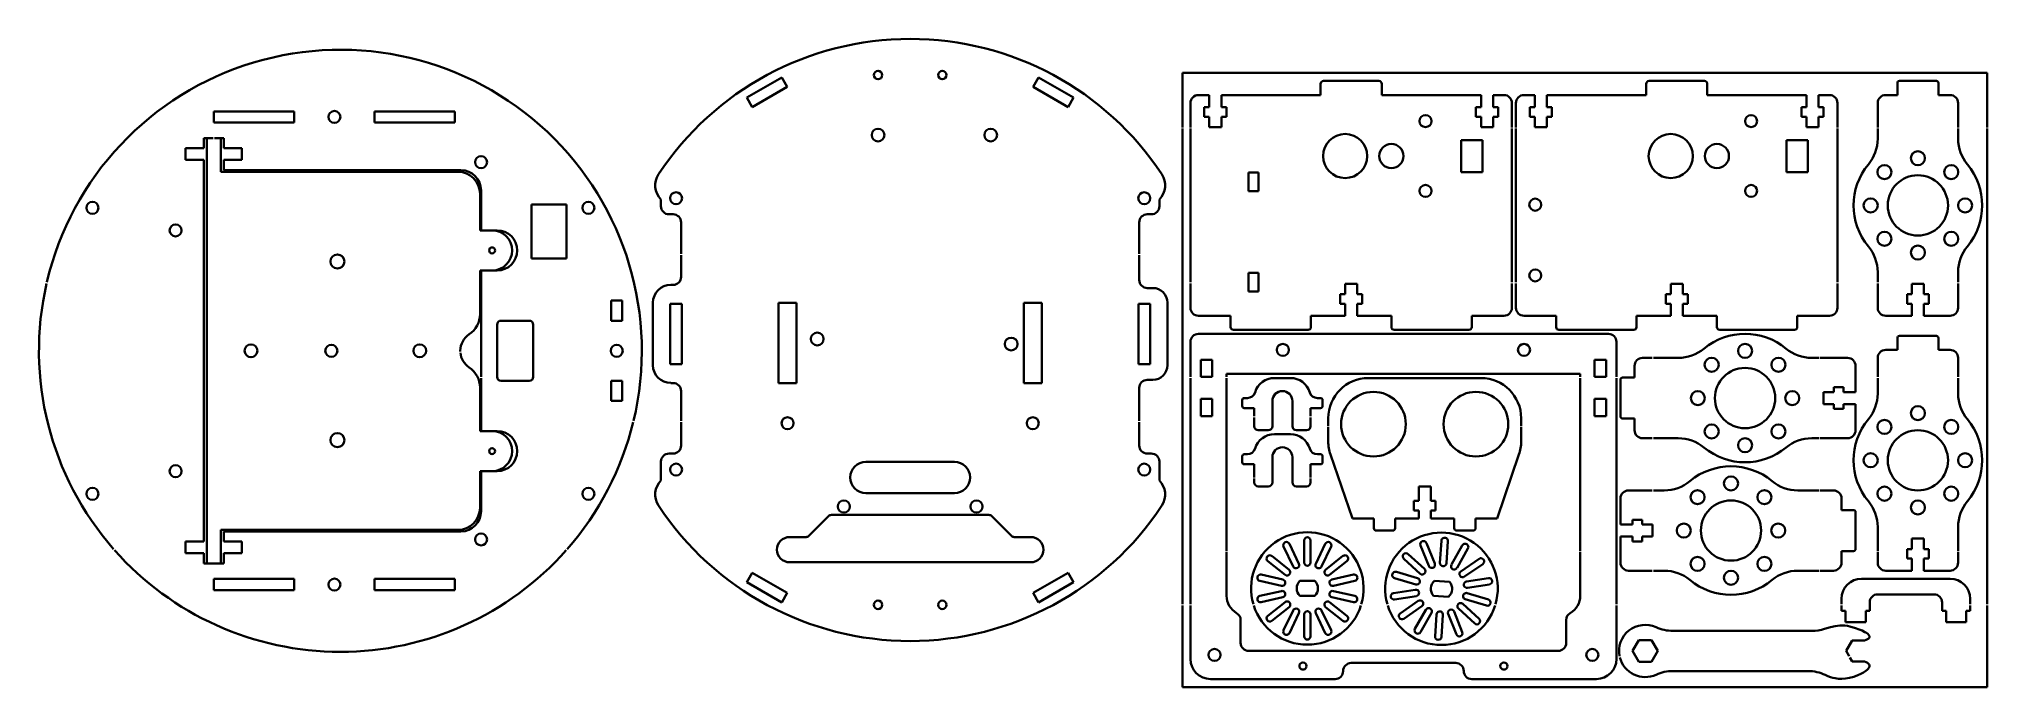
# Model space of a CAD drawing. Extents: x -132 to 353, y -5 to 157.
import ezdxf

# ---------------------------------------------------------------- set-up
doc = ezdxf.new("R2010")
doc.units = 0

msp = doc.modelspace()

# ---------------------------------------------------------------- linework, layer by layer
at = {"color": 7, "lineweight": 35, "ltscale": 0.25}
for p, q in [((52.61, 147.02), (43.95, 142.02)), ((125.21, 142.02), (116.55, 147.02)), ((45.3, 139.68), (53.96, 144.68)), ((115.2, 144.68), (123.86, 139.68)), ((-22.19, 108.95), (-22.19, 118.95)), ((-22.19, 38.95), (-22.19, 48.95)), ((43.95, 21.27), (52.61, 16.27)), ((53.96, 18.61), (45.3, 23.61)), ((123.86, 23.61), (115.2, 18.61)), ((116.55, 16.27), (125.21, 21.27))]:
    msp.add_line(p, q, dxfattribs=at)
at = {"color": 7, "lineweight": 35, "ltscale": 0.0675}
for p, q in [((53.96, 144.68), (52.61, 147.02)), ((116.55, 147.02), (115.2, 144.68)), ((43.95, 142.02), (45.3, 139.68)), ((123.86, 139.68), (125.21, 142.02)), ((156.31, 142.67), (159.01, 142.67)), ((229.61, 142.67), (232.31, 142.67)), ((237.31, 142.67), (240.01, 142.67)), ((310.61, 142.67), (313.31, 142.67)), ((45.3, 23.61), (43.95, 21.27)), ((125.21, 21.27), (123.86, 23.61)), ((52.61, 16.27), (53.96, 18.61)), ((115.2, 18.61), (116.55, 16.27))]:
    msp.add_line(p, q, dxfattribs=at)
at = {"color": 7, "lineweight": 35}
for p, q in [((152.31, 148.17), (352.52, 148.17)), ((152.31, 134.61), (152.31, 148.17)), ((352.52, 148.17), (352.52, 134.61)), ((154.31, 140.67), (154.31, 134.61)), ((162.01, 142.67), (186.71, 142.67)), ((201.91, 142.67), (226.61, 142.67)), ((234.31, 140.67), (234.31, 134.61)), ((235.31, 140.67), (235.31, 134.61)), ((243.01, 142.67), (267.71, 142.67)), ((282.91, 142.67), (307.61, 142.67)), ((315.31, 140.67), (315.31, 134.61)), ((-88.69, 138.6), (-68.69, 138.6)), ((-68.69, 135.8), (-88.69, 135.8)), ((-28.69, 138.6), (-48.69, 138.6)), ((-48.69, 135.8), (-28.69, 135.8)), ((-90.44, 131.95), (-90.44, 95.71)), ((152.31, 15.8), (152.31, 134.31)), ((154.31, 134.31), (154.31, 96.01)), ((234.31, 134.31), (234.31, 96.01)), ((235.31, 134.31), (235.31, 96.01)), ((315.31, 134.31), (315.31, 96.01)), ((352.52, 134.31), (352.52, 15.8)), ((-91.19, 126.5), (-91.19, 95.71)), ((-27.94, 123.55), (-86.94, 123.55)), ((-27.19, 123.95), (-86.19, 123.95)), ((-22.19, 95.71), (-22.19, 98.95)), ((-91.19, 95.71), (-91.19, 31.4)), ((-90.44, 95.71), (-90.44, 25.95)), ((-22.19, 72.45), (-22.19, 95.71)), ((154.31, 95.71), (154.31, 89.67)), ((234.31, 95.71), (234.31, 89.67)), ((235.31, 95.71), (235.31, 89.67)), ((315.31, 95.71), (315.31, 89.67)), ((156.31, 83.17), (258.31, 83.17)), ((154.31, 72.45), (154.31, 81.17)), ((260.31, 81.17), (260.31, 72.45)), ((163.31, 73.17), (251.31, 73.17)), ((163.31, 72.45), (163.31, 73.17)), ((251.31, 73.17), (251.31, 72.45)), ((-22.19, 58.95), (-22.19, 72.15)), ((154.31, 15.8), (154.31, 72.15)), ((163.31, 29.15), (163.31, 72.15)), ((226.6, 72.17), (198.6, 72.17)), ((251.31, 72.15), (251.31, 29.15)), ((260.31, 72.15), (260.31, 15.8)), ((95.58, 51.3), (73.58, 51.3)), ((73.58, 43.5), (95.58, 43.5)), ((-86.94, 34.35), (-27.94, 34.35)), ((-86.19, 33.95), (-27.19, 33.95)), ((104.17, 38.05), (64.99, 38.05)), ((54.58, 26.25), (114.58, 26.25)), ((163.31, 17.94), (163.31, 28.85)), ((251.31, 28.85), (251.31, 17.94)), ((-88.69, 22.1), (-68.69, 22.1)), ((-28.69, 22.1), (-48.69, 22.1)), ((343.32, 22.17), (321.32, 22.17)), ((-68.69, 19.3), (-88.69, 19.3)), ((-48.69, 19.3), (-28.69, 19.3)), ((152.31, -4.83), (152.31, 15.5)), ((154.31, 2.17), (154.31, 15.5)), ((260.31, 15.5), (260.31, 2.17)), ((352.52, 15.5), (352.52, -4.83)), ((308.96, 9.17), (274.34, 9.17)), ((245.81, 4.17), (168.81, 4.17)), ((220.31, 1.17), (194.31, 1.17)), ((352.52, -4.83), (152.31, -4.83)), ((190.31, -2.83), (159.31, -2.83)), ((255.31, -2.83), (224.31, -2.83)), ((274.34, -0.83), (307.97, -0.83))]:
    msp.add_line(p, q, dxfattribs=at)
at = {"color": 7, "lineweight": 35, "ltscale": 0.07}
for p, q in [((186.71, 142.67), (186.71, 145.47)), ((201.91, 142.67), (201.91, 145.47)), ((267.71, 142.67), (267.71, 145.47)), ((282.91, 142.67), (282.91, 145.47)), ((-88.69, 138.6), (-88.69, 135.8)), ((-68.69, 135.8), (-68.69, 138.6)), ((-48.69, 138.6), (-48.69, 135.8)), ((-28.69, 135.8), (-28.69, 138.6)), ((168.78, 123.4), (171.28, 123.4)), ((171.28, 118.7), (168.78, 118.7)), ((168.78, 98.4), (171.28, 98.4)), ((171.28, 93.7), (168.78, 93.7)), ((164.31, 84.87), (164.31, 87.67)), ((184.31, 87.67), (184.31, 84.87)), ((204.31, 84.87), (204.31, 87.67)), ((224.31, 87.67), (224.31, 84.87)), ((245.31, 84.87), (245.31, 87.67)), ((265.31, 87.67), (265.31, 84.87)), ((285.31, 84.87), (285.31, 87.67)), ((305.31, 87.67), (305.31, 84.87)), ((-88.69, 22.1), (-88.69, 19.3)), ((-68.69, 19.3), (-68.69, 22.1)), ((-48.69, 22.1), (-48.69, 19.3)), ((-28.69, 19.3), (-28.69, 22.1)), ((317.32, 14.17), (317.32, 11.37)), ((322.32, 11.37), (322.32, 14.17)), ((342.32, 14.17), (342.32, 11.37)), ((347.32, 11.37), (347.32, 14.17))]:
    msp.add_line(p, q, dxfattribs=at)
at = {"color": 7, "lineweight": 35, "ltscale": 0.345}
for p, q in [((201.21, 146.17), (187.41, 146.17)), ((282.21, 146.17), (268.41, 146.17))]:
    msp.add_line(p, q, dxfattribs=at)
at = {"color": 7, "lineweight": 35, "ltscale": 0.075}
for p, q in [((330.21, 142.67), (330.21, 145.67)), ((340.41, 145.67), (340.41, 142.67)), ((159.01, 139.67), (159.01, 142.67)), ((162.01, 139.67), (162.01, 142.67)), ((226.61, 139.67), (226.61, 142.67)), ((229.61, 139.67), (229.61, 142.67)), ((240.01, 139.67), (240.01, 142.67)), ((243.01, 139.67), (243.01, 142.67)), ((307.61, 139.67), (307.61, 142.67)), ((310.61, 139.67), (310.61, 142.67)), ((162.01, 134.67), (159.01, 134.67)), ((229.61, 134.67), (226.61, 134.67)), ((243.01, 134.67), (240.01, 134.67)), ((310.61, 134.67), (307.61, 134.67)), ((-19.44, 108.95), (-22.44, 108.95)), ((-22.44, 98.95), (-19.44, 98.95)), ((192.81, 95.67), (195.81, 95.67)), ((273.81, 95.67), (276.81, 95.67)), ((336.81, 95.67), (333.81, 95.67)), ((192.81, 87.67), (192.81, 90.67)), ((195.81, 90.67), (195.81, 87.67)), ((273.81, 87.67), (273.81, 90.67)), ((276.81, 90.67), (276.81, 87.67)), ((333.81, 87.67), (333.81, 90.67)), ((336.81, 87.67), (336.81, 90.67)), ((330.21, 79.17), (330.21, 82.17)), ((340.41, 82.17), (340.41, 79.17)), ((261.81, 72.27), (264.81, 72.27)), ((311.81, 68.67), (311.81, 65.67)), ((319.81, 68.67), (316.81, 68.67)), ((319.81, 65.67), (316.81, 65.67)), ((-22.44, 58.95), (-19.44, 58.95)), ((264.81, 62.07), (261.81, 62.07)), ((-19.44, 48.95), (-22.44, 48.95)), ((214.1, 45.17), (211.1, 45.17)), ((319.31, 39.27), (316.31, 39.27)), ((261.31, 35.67), (264.31, 35.67)), ((269.31, 35.67), (269.31, 32.67)), ((261.31, 32.67), (264.31, 32.67)), ((336.81, 32.17), (333.81, 32.17)), ((316.31, 29.07), (319.31, 29.07)), ((333.81, 24.17), (333.81, 27.17)), ((336.81, 24.17), (336.81, 27.17)), ((316.32, 17.17), (316.32, 15.8)), ((316.32, 15.5), (316.32, 14.17)), ((348.32, 15.8), (348.32, 17.17)), ((348.32, 14.17), (348.32, 15.5))]:
    msp.add_line(p, q, dxfattribs=at)
at = {"color": 7, "lineweight": 35, "ltscale": 0.23}
for p, q in [((330.71, 146.17), (339.91, 146.17)), ((330.71, 82.67), (339.91, 82.67)), ((261.31, 62.57), (261.31, 71.77)), ((319.81, 29.57), (319.81, 38.77))]:
    msp.add_line(p, q, dxfattribs=at)
at = {"color": 7, "lineweight": 35, "ltscale": 0.222169}
for p, q in [((325.31, 140.67), (325.31, 134.61)), ((345.31, 134.61), (345.31, 140.67)), ((325.31, 134.31), (325.31, 131.78)), ((345.31, 131.78), (345.31, 134.31)), ((325.31, 98.56), (325.31, 96.01)), ((345.31, 96.01), (345.31, 98.56)), ((325.31, 95.71), (325.31, 89.67)), ((345.31, 89.67), (345.31, 95.71)), ((269.21, 77.17), (266.81, 77.17)), ((275.7, 77.17), (269.51, 77.17)), ((325.31, 77.17), (325.31, 72.45)), ((345.31, 72.45), (345.31, 77.17)), ((325.31, 72.15), (325.31, 68.28)), ((345.31, 68.28), (345.31, 72.15)), ((266.81, 57.17), (269.21, 57.17)), ((269.51, 57.17), (275.7, 57.17)), ((263.31, 44.17), (269.21, 44.17)), ((269.51, 44.17), (272.2, 44.17)), ((325.31, 35.06), (325.31, 29.15)), ((345.31, 29.15), (345.31, 35.06)), ((325.31, 28.85), (325.31, 26.17)), ((345.31, 26.17), (345.31, 28.85)), ((269.21, 24.17), (263.31, 24.17)), ((272.2, 24.17), (269.51, 24.17))]:
    msp.add_line(p, q, dxfattribs=at)
at = {"color": 7, "lineweight": 35, "ltscale": 0.072501}
for p, q in [((330.21, 142.67), (327.31, 142.67)), ((330.21, 79.17), (327.31, 79.17))]:
    msp.add_line(p, q, dxfattribs=at)
at = {"color": 7, "lineweight": 35, "ltscale": 0.072499}
for p, q in [((343.31, 142.67), (340.41, 142.67)), ((-95.69, 129.4), (-95.69, 126.5)), ((-81.69, 126.5), (-81.69, 129.4)), ((343.31, 79.17), (340.41, 79.17))]:
    msp.add_line(p, q, dxfattribs=at)
at = {"color": 7, "lineweight": 35, "ltscale": 0.03125}
for p, q in [((159.01, 139.67), (157.76, 139.67)), ((159.01, 137.27), (157.76, 137.27)), ((163.26, 139.67), (162.01, 139.67)), ((163.26, 137.27), (162.01, 137.27)), ((226.61, 139.67), (225.36, 139.67)), ((226.61, 137.27), (225.36, 137.27)), ((230.86, 139.67), (229.61, 139.67)), ((230.86, 137.27), (229.61, 137.27)), ((240.01, 139.67), (238.76, 139.67)), ((240.01, 137.27), (238.76, 137.27)), ((244.26, 139.67), (243.01, 139.67)), ((244.26, 137.27), (243.01, 137.27)), ((307.61, 139.67), (306.36, 139.67)), ((307.61, 137.27), (306.36, 137.27)), ((311.86, 139.67), (310.61, 139.67)), ((311.86, 137.27), (310.61, 137.27)), ((192.81, 93.07), (191.56, 93.07)), ((197.06, 93.07), (195.81, 93.07)), ((272.56, 93.07), (273.81, 93.07)), ((276.81, 93.07), (278.06, 93.07)), ((192.81, 90.67), (191.56, 90.67)), ((197.06, 90.67), (195.81, 90.67)), ((273.81, 90.67), (272.56, 90.67)), ((278.06, 90.67), (276.81, 90.67))]:
    msp.add_line(p, q, dxfattribs=at)
at = {"color": 7, "lineweight": 35, "ltscale": 0.06}
for p, q in [((157.76, 137.27), (157.76, 139.67)), ((163.26, 137.27), (163.26, 139.67)), ((225.36, 137.27), (225.36, 139.67)), ((230.86, 137.27), (230.86, 139.67)), ((238.76, 137.27), (238.76, 139.67)), ((244.26, 137.27), (244.26, 139.67)), ((306.36, 137.27), (306.36, 139.67)), ((311.86, 137.27), (311.86, 139.67)), ((191.56, 93.07), (191.56, 90.67)), ((197.06, 90.67), (197.06, 93.07)), ((272.56, 90.67), (272.56, 93.07)), ((278.06, 93.07), (278.06, 90.67)), ((332.61, 90.67), (332.61, 93.07)), ((338.01, 90.67), (338.01, 93.07)), ((209.9, 41.57), (209.9, 39.17)), ((215.3, 41.57), (215.3, 39.17)), ((199.95, 34.77), (199.95, 37.17)), ((205.25, 37.17), (205.25, 34.77)), ((219.95, 34.77), (219.95, 37.17)), ((225.25, 37.17), (225.25, 34.77)), ((332.61, 27.17), (332.61, 29.57)), ((338.01, 27.17), (338.01, 29.57))]:
    msp.add_line(p, q, dxfattribs=at)
at = {"color": 7, "lineweight": 35, "ltscale": 0.065}
for p, q in [((159.01, 134.67), (159.01, 137.27)), ((162.01, 134.67), (162.01, 137.27)), ((226.61, 134.67), (226.61, 137.27)), ((229.61, 134.67), (229.61, 137.27)), ((240.01, 134.67), (240.01, 137.27)), ((243.01, 134.67), (243.01, 137.27)), ((307.61, 134.67), (307.61, 137.27)), ((310.61, 134.67), (310.61, 137.27)), ((192.81, 93.07), (192.81, 95.67)), ((195.81, 95.67), (195.81, 93.07)), ((273.81, 93.07), (273.81, 95.67)), ((276.81, 95.67), (276.81, 93.07)), ((333.81, 93.07), (333.81, 95.67)), ((336.81, 93.07), (336.81, 95.67)), ((333.81, 29.57), (333.81, 32.17)), ((336.81, 29.57), (336.81, 32.17))]:
    msp.add_line(p, q, dxfattribs=at)
at = {"color": 7, "lineweight": 35, "ltscale": 0.06375}
for p, q in [((-91.19, 131.95), (-91.19, 129.4)), ((-86.19, 129.4), (-86.19, 131.95)), ((-86.19, 123.95), (-86.19, 126.5)), ((-86.19, 31.4), (-86.19, 33.95)), ((-91.19, 28.5), (-91.19, 25.95)), ((-86.19, 25.95), (-86.19, 28.5))]:
    msp.add_line(p, q, dxfattribs=at)
at = {"color": 7, "lineweight": 35, "ltscale": 0.01875}
for p, q in [((-90.44, 131.95), (-91.19, 131.95)), ((-86.19, 131.95), (-86.94, 131.95))]:
    msp.add_line(p, q, dxfattribs=at)
at = {"color": 7, "lineweight": 35, "ltscale": 0.0875}
for p, q in [((-88.83, 131.95), (-90.44, 131.95)), ((-86.94, 131.95), (-88.53, 131.95)), ((-90.44, 25.95), (-88.83, 25.95)), ((-88.53, 25.95), (-86.94, 25.95))]:
    msp.add_line(p, q, dxfattribs=at)
at = {"color": 7, "lineweight": 35, "ltscale": 0.21}
for p, q in [((-86.94, 123.55), (-86.94, 131.95)), ((-86.94, 25.95), (-86.94, 34.35))]:
    msp.add_line(p, q, dxfattribs=at)
at = {"color": 7, "lineweight": 35, "ltscale": 0.132923}
for p, q in [((226.97, 131.45), (221.65, 131.45)), ((302.65, 131.45), (307.97, 131.45)), ((221.65, 123.49), (226.97, 123.49)), ((307.97, 123.49), (302.65, 123.49))]:
    msp.add_line(p, q, dxfattribs=at)
at = {"color": 7, "lineweight": 35, "ltscale": 0.19882}
for p, q in [((221.65, 131.45), (221.65, 123.49)), ((226.97, 123.49), (226.97, 131.45)), ((302.65, 123.49), (302.65, 131.45)), ((307.97, 131.45), (307.97, 123.49))]:
    msp.add_line(p, q, dxfattribs=at)
at = {"color": 7, "lineweight": 35, "ltscale": 0.1125}
for p, q in [((-91.19, 129.4), (-95.69, 129.4)), ((-95.69, 126.5), (-91.19, 126.5)), ((-81.69, 129.4), (-86.19, 129.4)), ((-86.19, 126.5), (-81.69, 126.5)), ((56.33, 90.9), (51.83, 90.9)), ((117.33, 90.9), (112.83, 90.9)), ((51.83, 70.9), (56.33, 70.9)), ((112.83, 70.9), (117.33, 70.9)), ((170.19, 62.66), (170.19, 64.67)), ((184.19, 64.67), (184.19, 62.66)), ((170.19, 60.17), (170.19, 62.36)), ((184.19, 62.36), (184.19, 60.17)), ((170.19, 47.4), (170.19, 50.67)), ((184.19, 50.67), (184.19, 47.4)), ((170.19, 46.17), (170.19, 47.1)), ((184.19, 47.1), (184.19, 46.17)), ((-91.19, 31.4), (-95.69, 31.4)), ((-81.69, 31.4), (-86.19, 31.4)), ((-95.69, 28.5), (-91.19, 28.5)), ((-86.19, 28.5), (-81.69, 28.5))]:
    msp.add_line(p, q, dxfattribs=at)
at = {"color": 7, "lineweight": 35, "ltscale": 0.125}
for p, q in [((168.78, 118.7), (168.78, 123.4)), ((171.28, 123.4), (171.28, 118.7)), ((168.78, 93.7), (168.78, 98.4)), ((171.28, 98.4), (171.28, 93.7)), ((10.18, 91.45), (10.18, 86.45)), ((12.93, 86.45), (12.93, 91.45)), ((10.18, 71.45), (10.18, 66.45)), ((12.93, 66.45), (12.93, 71.45)), ((-91.19, 25.95), (-86.19, 25.95)), ((322.32, 11.37), (317.32, 11.37)), ((347.32, 11.37), (342.32, 11.37))]:
    msp.add_line(p, q, dxfattribs=at)
at = {"color": 7, "lineweight": 35, "ltscale": 0.2275}
for p, q in [((-22.44, 108.95), (-22.44, 118.05)), ((-22.44, 39.85), (-22.44, 48.95))]:
    msp.add_line(p, q, dxfattribs=at)
at = {"color": 7, "lineweight": 35, "ltscale": 0.0425}
for p, q in [((22.58, 116.65), (22.58, 114.95)), ((146.58, 114.95), (146.58, 116.65))]:
    msp.add_line(p, q, dxfattribs=at)
at = {"color": 7, "lineweight": 35, "ltscale": 0.3375}
for p, q in [((-9.66, 115.42), (-9.66, 101.92)), ((-0.96, 101.92), (-0.96, 115.42))]:
    msp.add_line(p, q, dxfattribs=at)
at = {"color": 7, "lineweight": 35, "ltscale": 0.2175}
for p, q in [((-0.96, 115.42), (-9.66, 115.42)), ((-9.66, 101.92), (-0.96, 101.92))]:
    msp.add_line(p, q, dxfattribs=at)
at = {"color": 7, "lineweight": 35, "ltscale": 0.025}
for p, q in [((24.58, 112.95), (25.58, 112.95)), ((143.58, 112.95), (144.58, 112.95)), ((25.58, 53.35), (24.58, 53.35)), ((144.58, 53.35), (143.58, 53.35)), ((316.32, 14.17), (317.32, 14.17)), ((322.32, 14.17), (323.32, 14.17)), ((341.32, 14.17), (342.32, 14.17)), ((347.32, 14.17), (348.32, 14.17))]:
    msp.add_line(p, q, dxfattribs=at)
at = {"color": 7, "lineweight": 35, "ltscale": 0.031236}
for p, q in [((-18.19, 108.95), (-19.44, 108.95)), ((-18.19, 58.95), (-19.44, 58.95))]:
    msp.add_line(p, q, dxfattribs=at)
at = {"color": 7, "lineweight": 35, "ltscale": 0.339445}
for p, q in [((27.58, 110.95), (27.58, 103.11)), ((27.58, 102.81), (27.58, 97.37))]:
    msp.add_line(p, q, dxfattribs=at)
at = {"color": 7, "lineweight": 35, "ltscale": 0.358941}
for p, q in [((141.58, 103.11), (141.58, 110.95)), ((141.58, 96.59), (141.58, 102.81)), ((141.58, 61.48), (141.58, 69.7)), ((141.58, 55.35), (141.58, 61.18))]:
    msp.add_line(p, q, dxfattribs=at)
at = {"color": 7, "lineweight": 35, "ltscale": 0.272284}
for p, q in [((-22.44, 95.71), (-22.44, 98.95)), ((-22.44, 88.06), (-22.44, 95.71))]:
    msp.add_line(p, q, dxfattribs=at)
at = {"color": 7, "lineweight": 35, "ltscale": 0.1}
for p, q in [((-22.19, 98.95), (-18.19, 98.95)), ((175.19, 72.17), (179.19, 72.17)), ((175.19, 58.17), (179.19, 58.17)), ((-22.19, 48.95), (-18.19, 48.95))]:
    msp.add_line(p, q, dxfattribs=at)
at = {"color": 7, "lineweight": 35, "ltscale": 0.014445}
msp.add_line((25.58, 95.37), (25, 95.37), dxfattribs=at)
at = {"color": 7, "lineweight": 35, "ltscale": 0.033941}
for p, q in [((144.94, 94.59), (143.58, 94.59)), ((143.58, 71.7), (144.94, 71.7))]:
    msp.add_line(p, q, dxfattribs=at)
at = {"color": 7, "lineweight": 35, "ltscale": 0.03}
for p, q in [((333.81, 93.07), (332.61, 93.07)), ((338.01, 93.07), (336.81, 93.07)), ((333.81, 90.67), (332.61, 90.67)), ((338.01, 90.67), (336.81, 90.67)), ((314.41, 69.87), (314.41, 68.67)), ((316.81, 69.87), (316.81, 68.67)), ((314.41, 65.67), (314.41, 64.47)), ((316.81, 65.67), (316.81, 64.47)), ((211.1, 41.57), (209.9, 41.57)), ((211.1, 39.17), (209.9, 39.17)), ((215.3, 41.57), (214.1, 41.57)), ((215.3, 39.17), (214.1, 39.17)), ((264.31, 36.87), (264.31, 35.67)), ((266.71, 36.87), (266.71, 35.67)), ((264.31, 32.67), (264.31, 31.47)), ((266.71, 32.67), (266.71, 31.47)), ((333.81, 29.57), (332.61, 29.57)), ((338.01, 29.57), (336.81, 29.57)), ((333.81, 27.17), (332.61, 27.17)), ((338.01, 27.17), (336.81, 27.17))]:
    msp.add_line(p, q, dxfattribs=at)
at = {"color": 7, "lineweight": 35, "ltscale": 0.06875}
for p, q in [((12.93, 91.45), (10.18, 91.45)), ((10.18, 86.45), (12.93, 86.45)), ((12.93, 71.45), (10.18, 71.45)), ((10.18, 66.45), (12.93, 66.45))]:
    msp.add_line(p, q, dxfattribs=at)
at = {"color": 7, "lineweight": 35, "ltscale": 0.39}
for p, q in [((20.58, 90.95), (20.58, 75.35)), ((148.58, 75.35), (148.58, 90.95))]:
    msp.add_line(p, q, dxfattribs=at)
at = {"color": 7, "lineweight": 35, "ltscale": 0.375}
for p, q in [((24.88, 90.65), (24.88, 75.65)), ((27.78, 75.65), (27.78, 90.65)), ((141.38, 90.65), (141.38, 75.65)), ((144.28, 75.65), (144.28, 90.65))]:
    msp.add_line(p, q, dxfattribs=at)
at = {"color": 7, "lineweight": 35, "ltscale": 0.0725}
for p, q in [((27.78, 90.65), (24.88, 90.65)), ((144.28, 90.65), (141.38, 90.65)), ((24.88, 75.65), (27.78, 75.65)), ((141.38, 75.65), (144.28, 75.65)), ((156.86, 76.67), (159.76, 76.67)), ((254.86, 76.67), (257.76, 76.67)), ((264.81, 75.17), (264.81, 72.27)), ((159.76, 72.47), (156.86, 72.47)), ((257.76, 72.47), (254.86, 72.47)), ((156.86, 66.97), (159.76, 66.97)), ((254.86, 66.97), (257.76, 66.97)), ((159.76, 62.67), (156.86, 62.67)), ((257.76, 62.67), (254.86, 62.67)), ((264.81, 62.07), (264.81, 59.17)), ((316.31, 42.17), (316.31, 39.27)), ((-95.69, 31.4), (-95.69, 28.5)), ((-81.69, 28.5), (-81.69, 31.4)), ((316.31, 29.07), (316.31, 26.17))]:
    msp.add_line(p, q, dxfattribs=at)
at = {"color": 7, "lineweight": 35, "ltscale": 0.5}
for p, q in [((51.83, 90.9), (51.83, 70.9)), ((56.33, 70.9), (56.33, 90.9)), ((112.83, 90.9), (112.83, 70.9)), ((117.33, 70.9), (117.33, 90.9))]:
    msp.add_line(p, q, dxfattribs=at)
at = {"color": 7, "lineweight": 35, "ltscale": 0.2}
for p, q in [((164.31, 87.67), (156.31, 87.67)), ((232.31, 87.67), (224.31, 87.67)), ((245.31, 87.67), (237.31, 87.67)), ((313.31, 87.67), (305.31, 87.67))]:
    msp.add_line(p, q, dxfattribs=at)
at = {"color": 7, "lineweight": 35, "ltscale": 0.2125}
for p, q in [((192.81, 87.67), (184.31, 87.67)), ((204.31, 87.67), (195.81, 87.67)), ((273.81, 87.67), (265.31, 87.67)), ((285.31, 87.67), (276.81, 87.67))]:
    msp.add_line(p, q, dxfattribs=at)
at = {"color": 7, "lineweight": 35, "ltscale": 0.1625}
for p, q in [((327.31, 87.67), (333.81, 87.67)), ((336.81, 87.67), (343.31, 87.67)), ((319.81, 72.15), (319.81, 75.17)), ((319.81, 68.67), (319.81, 72.15)), ((319.81, 59.17), (319.81, 65.67)), ((261.31, 35.67), (261.31, 42.17)), ((261.31, 26.17), (261.31, 32.67)), ((327.31, 24.17), (333.81, 24.17)), ((336.81, 24.17), (343.31, 24.17))]:
    msp.add_line(p, q, dxfattribs=at)
at = {"color": 7, "lineweight": 35, "ltscale": 0.325}
for p, q in [((-18.19, 85.45), (-18.19, 72.45)), ((-9.19, 72.45), (-9.19, 85.45))]:
    msp.add_line(p, q, dxfattribs=at)
at = {"color": 7, "lineweight": 35, "ltscale": 0.175}
for p, q in [((-10.19, 86.45), (-17.19, 86.45)), ((-17.19, 71.45), (-10.19, 71.45))]:
    msp.add_line(p, q, dxfattribs=at)
at = {"color": 7, "lineweight": 35, "ltscale": 0.465}
for p, q in [((183.61, 84.17), (165.01, 84.17)), ((223.61, 84.17), (205.01, 84.17)), ((264.61, 84.17), (246.01, 84.17)), ((304.61, 84.17), (286.01, 84.17))]:
    msp.add_line(p, q, dxfattribs=at)
at = {"color": 7, "lineweight": 35, "ltscale": 0.105}
for p, q in [((156.86, 72.47), (156.86, 76.67)), ((159.76, 76.67), (159.76, 72.47)), ((254.86, 72.47), (254.86, 76.67)), ((257.76, 76.67), (257.76, 72.47))]:
    msp.add_line(p, q, dxfattribs=at)
at = {"color": 7, "lineweight": 35, "ltscale": 0.222168}
for p, q in [((310.65, 77.17), (308.92, 77.17)), ((317.81, 77.17), (310.95, 77.17)), ((308.92, 57.17), (310.65, 57.17)), ((310.95, 57.17), (317.81, 57.17)), ((305.42, 44.17), (310.65, 44.17)), ((310.95, 44.17), (314.31, 44.17)), ((310.65, 24.17), (305.42, 24.17)), ((314.31, 24.17), (310.95, 24.17))]:
    msp.add_line(p, q, dxfattribs=at)
at = {"color": 7, "lineweight": 35, "ltscale": 0.270728}
msp.add_line((-22.44, 58.95), (-22.44, 69.78), dxfattribs=at)
at = {"color": 7, "lineweight": 35, "ltscale": 0.014441}
msp.add_line((25, 70.92), (25.58, 70.92), dxfattribs=at)
at = {"color": 7, "lineweight": 35, "ltscale": 0.339441}
for p, q in [((27.58, 68.92), (27.58, 61.48)), ((27.58, 61.18), (27.58, 55.35))]:
    msp.add_line(p, q, dxfattribs=at)
at = {"color": 7, "lineweight": 35, "ltscale": 0.065001}
for p, q in [((314.41, 68.67), (311.81, 68.67)), ((314.41, 65.67), (311.81, 65.67))]:
    msp.add_line(p, q, dxfattribs=at)
at = {"color": 7, "lineweight": 35, "ltscale": 0.059999}
for p, q in [((316.81, 69.87), (314.41, 69.87)), ((316.81, 64.47), (314.41, 64.47))]:
    msp.add_line(p, q, dxfattribs=at)
at = {"color": 7, "lineweight": 35, "ltscale": 0.1075}
for p, q in [((156.86, 62.67), (156.86, 66.97)), ((159.76, 66.97), (159.76, 62.67)), ((254.86, 62.67), (254.86, 66.97)), ((257.76, 66.97), (257.76, 62.67))]:
    msp.add_line(p, q, dxfattribs=at)
at = {"color": 7, "lineweight": 35, "ltscale": 0.0375}
for p, q in [((167.19, 65.17), (167.19, 66.67)), ((187.19, 66.67), (187.19, 65.17)), ((167.19, 51.17), (167.19, 52.67)), ((187.19, 52.67), (187.19, 51.17))]:
    msp.add_line(p, q, dxfattribs=at)
at = {"color": 7, "lineweight": 35, "ltscale": 0.0625}
for p, q in [((167.69, 67.17), (168.48, 67.17)), ((170.19, 64.67), (167.69, 64.67)), ((186.69, 64.67), (184.19, 64.67)), ((185.9, 67.17), (186.69, 67.17)), ((173.69, 59.17), (171.19, 59.17)), ((183.19, 59.17), (180.69, 59.17)), ((167.69, 53.17), (168.48, 53.17)), ((170.19, 50.67), (167.69, 50.67)), ((186.69, 50.67), (184.19, 50.67)), ((185.9, 53.17), (186.69, 53.17)), ((173.69, 45.17), (171.19, 45.17)), ((183.19, 45.17), (180.69, 45.17))]:
    msp.add_line(p, q, dxfattribs=at)
at = {"color": 7, "lineweight": 35, "ltscale": 0.15625}
for p, q in [((174.69, 66.42), (174.69, 60.17)), ((179.69, 60.17), (179.69, 66.42)), ((174.69, 52.42), (174.69, 47.1)), ((179.69, 46.17), (179.69, 52.42)), ((174.69, 47.1), (174.69, 46.17))]:
    msp.add_line(p, q, dxfattribs=at)
at = {"color": 7, "lineweight": 35, "ltscale": 0.145833}
for p, q in [((188.6, 62.17), (188.6, 60.21)), ((188.6, 59.91), (188.6, 56.34)), ((236.6, 60.21), (236.6, 62.17)), ((236.6, 56.34), (236.6, 59.91))]:
    msp.add_line(p, q, dxfattribs=at)
at = {"color": 7, "lineweight": 35, "ltscale": 0.1175}
for p, q in [((22.58, 51.35), (22.58, 46.65)), ((146.58, 46.65), (146.58, 51.35))]:
    msp.add_line(p, q, dxfattribs=at)
at = {"color": 7, "lineweight": 35, "ltscale": 0.420833}
for p, q in [((194.6, 37.17), (189.14, 53.09)), ((236.06, 53.09), (230.6, 37.17))]:
    msp.add_line(p, q, dxfattribs=at)
at = {"color": 7, "lineweight": 35, "ltscale": 0.09}
for p, q in [((211.1, 45.17), (211.1, 41.57)), ((214.1, 45.17), (214.1, 41.57))]:
    msp.add_line(p, q, dxfattribs=at)
at = {"color": 7, "lineweight": 35, "ltscale": 0.05}
for p, q in [((211.1, 39.17), (211.1, 37.17)), ((214.1, 39.17), (214.1, 37.17))]:
    msp.add_line(p, q, dxfattribs=at)
at = {"color": 7, "lineweight": 35, "ltscale": 0.173744}
for p, q in [((64.29, 37.75), (59.37, 32.84)), ((109.79, 32.84), (104.87, 37.75))]:
    msp.add_line(p, q, dxfattribs=at)
at = {"color": 7, "lineweight": 35, "ltscale": 0.13375}
for p, q in [((194.6, 37.17), (199.95, 37.17)), ((225.25, 37.17), (230.6, 37.17))]:
    msp.add_line(p, q, dxfattribs=at)
at = {"color": 7, "lineweight": 35, "ltscale": 0.102499}
for p, q in [((204.65, 34.17), (200.55, 34.17)), ((224.65, 34.17), (220.55, 34.17))]:
    msp.add_line(p, q, dxfattribs=at)
at = {"color": 7, "lineweight": 35, "ltscale": 0.14625}
for p, q in [((205.25, 37.17), (211.1, 37.17)), ((214.1, 37.17), (219.95, 37.17))]:
    msp.add_line(p, q, dxfattribs=at)
at = {"color": 7, "lineweight": 35, "ltscale": 0.060001}
for p, q in [((264.31, 36.87), (266.71, 36.87)), ((264.31, 31.47), (266.71, 31.47))]:
    msp.add_line(p, q, dxfattribs=at)
at = {"color": 7, "lineweight": 35, "ltscale": 0.064999}
for p, q in [((266.71, 35.67), (269.31, 35.67)), ((266.71, 32.67), (269.31, 32.67))]:
    msp.add_line(p, q, dxfattribs=at)
at = {"color": 7, "lineweight": 35, "ltscale": 0.102145}
for p, q in [((58.67, 32.55), (54.58, 32.55)), ((114.58, 32.55), (110.49, 32.55))]:
    msp.add_line(p, q, dxfattribs=at)
at = {"color": 7, "lineweight": 35, "ltscale": 0.1375}
for p, q in [((177.5, 30.17), (179.88, 25.22)), ((181.32, 25.91), (178.94, 30.87)), ((182.6, 31.7), (182.6, 26.2)), ((184.2, 26.2), (184.2, 31.7)), ((187.87, 30.87), (185.48, 25.91)), ((186.92, 25.22), (189.31, 30.17)), ((211.57, 30.45), (213.62, 25.34)), ((215.1, 25.94), (213.05, 31.04)), ((216.76, 31.64), (216.4, 26.15)), ((217.99, 26.04), (218.36, 31.53)), ((221.96, 30.45), (219.25, 25.67)), ((220.64, 24.88), (223.35, 29.66)), ((173.56, 26.58), (177.86, 23.15)), ((178.86, 24.4), (174.56, 27.83)), ((192.25, 27.83), (187.95, 24.4)), ((188.94, 23.15), (193.24, 26.58)), ((212.54, 24.6), (208.48, 28.31)), ((226.13, 27.13), (221.61, 23.99)), ((222.52, 22.68), (227.04, 25.81)), ((171.57, 21.63), (176.94, 20.41)), ((177.29, 21.97), (171.93, 23.19)), ((189.87, 20.41), (195.23, 21.63)), ((210.27, 19.43), (204.84, 18.57)), ((205.09, 22.32), (210.36, 20.74)), ((210.82, 22.28), (205.55, 23.85)), ((228.44, 22.33), (223.01, 21.46)), ((223.26, 19.88), (228.69, 20.75)), ((176.94, 19.1), (171.57, 17.87)), ((171.93, 16.31), (177.29, 17.54)), ((177.86, 16.36), (173.56, 12.93)), ((174.56, 11.68), (178.86, 15.1)), ((187.95, 15.1), (192.25, 11.68)), ((193.24, 12.93), (188.94, 16.36)), ((189.51, 17.54), (194.87, 16.31)), ((195.23, 17.87), (189.87, 19.1)), ((205.09, 16.99), (210.52, 17.85)), ((211.01, 16.64), (206.49, 13.5)), ((207.4, 12.19), (211.92, 15.32)), ((220.99, 14.72), (225.05, 11.01)), ((226.13, 12.19), (222.07, 15.9)), ((222.71, 17.04), (227.98, 15.46)), ((228.44, 17), (223.17, 18.57)), ((179.88, 14.29), (177.5, 9.33)), ((178.94, 8.64), (181.32, 13.59)), ((182.6, 13.3), (182.6, 7.8)), ((184.2, 7.8), (184.2, 13.3)), ((185.48, 13.59), (187.87, 8.64)), ((189.31, 9.33), (186.92, 14.29)), ((212.89, 14.44), (210.18, 9.66)), ((211.57, 8.87), (214.28, 13.65)), ((215.54, 13.28), (215.17, 7.79)), ((216.77, 7.68), (217.13, 13.17)), ((218.43, 13.38), (220.48, 8.27)), ((221.96, 8.87), (219.91, 13.97))]:
    msp.add_line(p, q, dxfattribs=at)
at = {"color": 7, "lineweight": 35, "ltscale": 0.137499}
msp.add_line((207.4, 27.12), (211.46, 23.42), dxfattribs=at)
at = {"color": 7, "lineweight": 35, "ltscale": 0.093633}
for p, q in [((185.28, 21.63), (181.53, 21.63)), ((218.76, 21.4), (215.02, 21.65)), ((181.53, 17.88), (185.28, 17.88)), ((214.77, 17.91), (218.51, 17.66))]:
    msp.add_line(p, q, dxfattribs=at)
at = {"color": 7, "lineweight": 35, "ltscale": 0.137501}
msp.add_line((194.87, 23.19), (189.51, 21.97), dxfattribs=at)
at = {"color": 7, "lineweight": 35, "ltscale": 0.0525}
for p, q in [((323.32, 16.27), (323.32, 14.17)), ((341.32, 14.17), (341.32, 16.27))]:
    msp.add_line(p, q, dxfattribs=at)
at = {"color": 7, "lineweight": 35, "ltscale": 0.35}
msp.add_line((339.32, 18.27), (325.32, 18.27), dxfattribs=at)
at = {"color": 7, "lineweight": 35, "ltscale": 0.142688}
for p, q in [((166.81, 6.17), (166.81, 11.88)), ((247.81, 11.88), (247.81, 6.17))]:
    msp.add_line(p, q, dxfattribs=at)
at = {"color": 7, "lineweight": 35, "ltscale": 0.07828}
for p, q in [((265.9, 6.88), (264.33, 4.17)), ((270.6, 4.17), (269.03, 6.88)), ((264.33, 4.17), (265.9, 1.46)), ((269.03, 1.46), (270.6, 4.17))]:
    msp.add_line(p, q, dxfattribs=at)
at = {"color": 7, "lineweight": 35, "ltscale": 0.078279}
for p, q in [((269.03, 6.88), (265.9, 6.88)), ((265.9, 1.46), (269.03, 1.46))]:
    msp.add_line(p, q, dxfattribs=at)
at = {"color": 7, "lineweight": 35, "ltscale": 0.07595}
for p, q in [((317.46, 4.17), (318.98, 6.8)), ((318.98, 6.8), (322.02, 6.8)), ((318.22, 2.87), (317.46, 4.17)), ((318.98, 1.54), (318.39, 2.57)), ((322.02, 1.54), (318.98, 1.54))]:
    msp.add_line(p, q, dxfattribs=at)
at = {"color": 7, "lineweight": 35}
for points in [[(322.02, 6.8), (322.43, 6.93), (322.79, 7.09), (323.07, 7.28), (323.2, 7.43), (323.27, 7.59), (323.25, 7.86), (323.1, 8.13), (322.84, 8.4), (322.5, 8.66), (322.11, 8.89), (321.43, 9.24), (320.71, 9.55), (319.8, 9.88), (318.42, 10.27), (317.76, 10.4), (317.11, 10.48), (316.48, 10.51), (315.86, 10.5), (314.75, 10.38), (313.54, 10.11), (312.06, 9.66)], [(312.27, -1.81), (312.91, -2.08), (313.55, -2.32), (314.13, -2.49), (314.71, -2.62), (315.56, -2.74), (316.42, -2.77), (317.29, -2.72), (318.31, -2.55), (319.35, -2.26), (320.38, -1.86), (321.15, -1.5), (321.78, -1.16), (322.37, -0.77), (322.66, -0.54), (322.91, -0.29), (323.11, -0.03), (323.24, 0.28), (323.24, 0.58), (323.16, 0.78), (323.01, 0.97), (322.74, 1.18), (322.41, 1.37), (322.02, 1.54)]]:
    msp.add_lwpolyline(points, dxfattribs=at)
for centre, radius in [((76.58, 147.65), 1.05), ((92.58, 147.65), 1.05), ((-58.69, 137.2), 1.5), ((212.81, 136.17), 1.5), ((293.81, 136.17), 1.5), ((76.59, 132.69), 1.59), ((104.63, 132.69), 1.59), ((192.81, 127.47), 5.5), ((273.81, 127.47), 5.5), ((-22.19, 125.95), 1.5), ((204.31, 127.47), 3), ((285.31, 127.47), 3), ((335.31, 126.92), 1.75), ((327, 123.48), 1.75), ((335.31, 115.17), 7.5), ((343.62, 123.48), 1.75), ((26.33, 116.95), 1.5), ((142.83, 116.95), 1.5), ((212.81, 118.77), 1.5), ((240.12, 115.35), 1.5), ((293.81, 118.77), 1.5), ((323.56, 115.17), 1.75), ((347.06, 115.17), 1.75), ((-118.89, 114.57), 1.5), ((4.51, 114.57), 1.5), ((-98.19, 108.95), 1.5), ((327, 106.86), 1.75), ((343.62, 106.86), 1.75), ((-57.94, 101.2), 1.75), ((-19.44, 103.95), 0.75), ((335.31, 103.42), 1.75), ((240.12, 97.73), 1.5), ((61.45, 81.89), 1.59), ((-79.44, 78.95), 1.6), ((-59.44, 78.95), 1.5), ((-37.44, 78.95), 1.6), ((11.56, 78.95), 1.5), ((109.71, 80.62), 1.59), ((177.31, 79.17), 1.5), ((237.31, 79.17), 1.5), ((292.31, 78.92), 1.75), ((284, 75.48), 1.75), ((292.31, 67.17), 7.5), ((300.62, 75.48), 1.75), ((199.85, 60.67), 8.05), ((225.35, 60.67), 8.05), ((280.56, 67.17), 1.75), ((304.06, 67.17), 1.75), ((335.31, 63.42), 1.75), ((-57.94, 56.7), 1.75), ((54.08, 60.9), 1.5), ((115.08, 60.9), 1.5), ((284, 58.86), 1.75), ((300.62, 58.86), 1.75), ((327, 59.98), 1.75), ((335.31, 51.67), 7.5), ((343.62, 59.98), 1.75), ((-19.44, 53.95), 0.75), ((292.31, 55.42), 1.75), ((323.56, 51.67), 1.75), ((347.06, 51.67), 1.75), ((-98.19, 48.95), 1.5), ((26.33, 49.35), 1.5), ((142.83, 49.35), 1.5), ((-118.89, 43.32), 1.5), ((4.51, 43.32), 1.5), ((280.5, 42.48), 1.75), ((288.81, 45.92), 1.75), ((297.12, 42.48), 1.75), ((327, 43.36), 1.75), ((343.62, 43.36), 1.75), ((68.08, 40.15), 1.5), ((101.08, 40.15), 1.5), ((288.81, 34.17), 7.5), ((335.31, 39.92), 1.75), ((277.06, 34.17), 1.75), ((300.56, 34.17), 1.75), ((-22.19, 31.95), 1.5), ((280.5, 25.86), 1.75), ((297.12, 25.86), 1.75), ((-58.69, 20.7), 1.5), ((288.81, 22.42), 1.75), ((76.58, 15.65), 1.05), ((92.58, 15.65), 1.05), ((160.31, 3.17), 1.5), ((182.31, 0.42), 0.9), ((232.31, 0.42), 0.9), ((254.31, 3.17), 1.5)]:
    msp.add_circle(centre, radius, dxfattribs=at)
for centre, radius, start, end in [((84.58, 81.65), 75, 33.3862, 146.6138), ((-57.19, 78.95), 75, 346.5314, 166.8493), ((187.41, 145.47), 0.7, 90, 180), ((201.21, 145.47), 0.7, 360, 90), ((268.41, 145.47), 0.7, 90, 180), ((282.21, 145.47), 0.7, 360, 90), ((330.71, 145.67), 0.5, 90, 180), ((339.91, 145.67), 0.5, 0, 90), ((156.31, 140.67), 2, 90, 180), ((232.31, 140.67), 2, 0, 90), ((237.31, 140.67), 2, 90, 180), ((313.31, 140.67), 2, 0, 90), ((327.31, 140.67), 2, 90, 180), ((343.31, 140.67), 2, 360, 90), ((315.31, 131.78), 10, 320.2849, 0), ((355.31, 131.78), 10, 180, 219.7151), ((-27.94, 118.05), 5.5, 0, 90), ((-27.19, 118.95), 5, 0, 90), ((26.13, 120.17), 5, 146.6138, 224.7425), ((143.03, 120.17), 5, 315.2575, 33.3862), ((335.31, 115.17), 16, 140.2849, 219.7151), ((335.31, 115.17), 16, 320.2849, 39.7151), ((24.58, 114.95), 2, 180, 270), ((25.58, 110.95), 2, 0, 90), ((143.58, 110.95), 2, 90, 180), ((144.58, 114.95), 2, 270, 0), ((-19.44, 103.95), 5, 270, 90), ((-18.19, 103.95), 5, 270, 90), ((315.31, 98.56), 10, 0, 39.7151), ((355.31, 98.56), 10, 140.2849, 180), ((25.58, 97.37), 2, 270, 0), ((-57.19, 78.95), 75, 167.0846, 221.1898), ((25, 90.95), 4.42, 90, 180), ((143.58, 96.59), 2, 180, 270), ((144.94, 90.95), 3.64, 360, 90), ((-28.44, 88.06), 6, 303.3735, 0), ((156.31, 89.67), 2, 180, 270), ((232.31, 89.67), 2, 270, 0), ((237.31, 89.67), 2, 180, 270), ((313.31, 89.67), 2, 270, 0), ((327.31, 89.67), 2, 180, 270), ((343.31, 89.67), 2, 270, 0), ((-22.44, 78.95), 4.91, 123.3735, 180), ((-17.19, 85.45), 1, 90, 180), ((-10.19, 85.45), 1, 0, 90), ((156.31, 81.17), 2, 90, 180), ((165.01, 84.87), 0.7, 180, 270), ((183.61, 84.87), 0.7, 270, 0), ((205.01, 84.87), 0.7, 180, 270), ((223.61, 84.87), 0.7, 270, 0), ((246.01, 84.87), 0.7, 180, 270), ((258.31, 81.17), 2, 360, 90), ((264.61, 84.87), 0.7, 270, 360), ((292.31, 67.17), 16, 50.2849, 129.7151), ((286.01, 84.87), 0.7, 180, 270), ((304.61, 84.87), 0.7, 270, 0), ((330.71, 82.17), 0.5, 90, 180), ((339.91, 82.17), 0.5, 0, 90), ((-22.44, 78.89), 4.91, 179.2761, 181.5574), ((-22.44, 78.89), 4.91, 185.0666, 236.629), ((275.7, 87.17), 10, 270, 309.7151), ((308.92, 87.17), 10, 230.2849, 270), ((327.31, 77.17), 2, 90, 180), ((343.31, 77.17), 2, 360, 90), ((-28.44, 69.78), 6, 0, 56.629), ((25, 75.35), 4.42, 180, 270), ((144.94, 75.35), 3.64, 270, 0), ((266.81, 75.17), 2, 90, 180), ((317.81, 75.17), 2, 360, 90), ((-17.19, 72.45), 1, 180, 270), ((-10.19, 72.45), 1, 270, 360), ((25.58, 68.92), 2, 0, 90), ((143.58, 69.7), 2, 90, 180), ((168.48, 69.17), 2, 270, 343.3985), ((175.19, 67.17), 5, 90, 163.3985), ((177.19, 66.42), 2.5, 360, 180), ((179.19, 67.17), 5, 16.6015, 90), ((185.9, 69.17), 2, 196.6015, 270), ((198.6, 62.17), 10, 90, 180), ((226.6, 62.17), 10, 360, 90), ((261.81, 71.77), 0.5, 90, 180), ((315.31, 68.28), 10, 320.2849, 360), ((355.31, 68.28), 10, 180, 219.7151), ((167.69, 66.67), 0.5, 90, 180), ((167.69, 65.17), 0.5, 180, 270), ((186.69, 66.67), 0.5, 360, 90), ((186.69, 65.17), 0.5, 270, 360), ((-19.44, 53.95), 5, 270, 90), ((-18.19, 53.95), 5, 270, 90), ((-57.19, 78.95), 75, 318.8102, 346.2956), ((171.19, 60.17), 1, 180, 270), ((175.19, 53.17), 5, 90, 163.3985), ((173.69, 60.17), 1, 270, 360), ((179.19, 53.17), 5, 16.6015, 90), ((180.69, 60.17), 1, 180, 270), ((183.19, 60.17), 1, 270, 0), ((261.81, 62.57), 0.5, 180, 270), ((266.81, 59.17), 2, 180, 270), ((317.81, 59.17), 2, 270, 0), ((335.31, 51.67), 16, 140.2849, 219.7151), ((335.31, 51.67), 16, 320.2849, 39.7151), ((24.58, 51.35), 2, 90, 180), ((25.58, 55.35), 2, 270, 360), ((143.58, 55.35), 2, 180, 270), ((144.58, 51.35), 2, 360, 90), ((168.48, 55.17), 2, 270, 343.3985), ((177.19, 52.42), 2.5, 360, 180), ((185.9, 55.17), 2, 196.6015, 270), ((198.6, 56.34), 10, 180, 198.9246), ((226.6, 56.34), 10, 341.0754, 360), ((275.7, 47.17), 10, 50.2849, 90), ((292.31, 67.17), 16, 230.2849, 309.7151), ((308.92, 47.17), 10, 90, 129.7151), ((73.58, 47.4), 3.9, 90, 270), ((95.58, 47.4), 3.9, 270, 90), ((167.69, 52.67), 0.5, 90, 180), ((167.69, 51.17), 0.5, 180, 270), ((186.69, 52.67), 0.5, 0, 90), ((186.69, 51.17), 0.5, 270, 0), ((288.81, 34.17), 16, 50.2849, 129.7151), ((26.13, 43.13), 5, 135.2575, 213.3862), ((143.03, 43.13), 5, 326.6138, 44.7425), ((171.19, 46.17), 1, 180, 270), ((173.69, 46.17), 1, 270, 0), ((180.69, 46.17), 1, 180, 270), ((183.19, 46.17), 1, 270, 0), ((263.31, 42.17), 2, 90, 180), ((272.2, 54.17), 10, 270, 309.7151), ((305.42, 54.17), 10, 230.2849, 270), ((314.31, 42.17), 2, 0, 90), ((-27.94, 39.85), 5.5, 270, 0), ((-27.19, 38.95), 5, 270, 360), ((84.58, 81.65), 75, 213.3862, 326.6138), ((319.31, 38.77), 0.5, 0, 90), ((315.31, 35.06), 10, 0, 39.7151), ((355.31, 35.06), 10, 140.2849, 180), ((64.99, 37.05), 1, 90, 135), ((104.17, 37.05), 1, 45, 90), ((200.55, 34.77), 0.6, 180, 270), ((204.65, 34.77), 0.6, 270, 0), ((220.55, 34.77), 0.6, 180, 270), ((224.65, 34.77), 0.6, 270, 360), ((-57.19, 78.95), 75, 221.495, 318.505), ((54.58, 29.4), 3.15, 90, 270), ((58.67, 33.55), 1, 270, 315), ((110.49, 33.55), 1, 225, 270), ((114.58, 29.4), 3.15, 270, 90), ((183.4, 19.75), 14, 343.5983, 196.4017), ((178.22, 30.52), 0.8, 25.7143, 205.7143), ((183.4, 31.7), 0.8, 0, 180), ((188.59, 30.52), 0.8, 334.2857, 154.2857), ((216.77, 19.66), 14, 343.9936, 196.0064), ((212.31, 30.75), 0.8, 21.8996, 201.8996), ((217.56, 31.58), 0.8, 356.1853, 176.1853), ((222.66, 30.06), 0.8, 330.4711, 150.4711), ((319.31, 29.57), 0.5, 270, 0), ((174.06, 27.2), 0.8, 51.4286, 231.4286), ((178.36, 23.77), 0.8, 231.4286, 51.4286), ((180.6, 25.56), 0.8, 205.7143, 25.7143), ((183.4, 26.2), 0.8, 180, 360), ((186.2, 25.56), 0.8, 154.2857, 334.2857), ((188.45, 23.77), 0.8, 128.5714, 308.5714), ((192.75, 27.2), 0.8, 308.5714, 128.5714), ((207.94, 27.71), 0.8, 47.6139, 227.6139), ((212, 24.01), 0.8, 227.6139, 47.6139), ((214.36, 25.64), 0.8, 201.8996, 21.8996), ((217.19, 26.09), 0.8, 176.1853, 356.1853), ((219.94, 25.27), 0.8, 150.4711, 330.4711), ((226.58, 26.47), 0.8, 304.7568, 124.7568), ((263.31, 26.17), 2, 180, 270), ((314.31, 26.17), 2, 270, 360), ((327.31, 26.17), 2, 180, 270), ((343.31, 26.17), 2, 270, 0), ((171.75, 22.41), 0.8, 77.1429, 257.1429), ((177.11, 21.19), 0.8, 257.1429, 77.1429), ((183.4, 19.75), 2.65, 134.9643, 225.0357), ((183.4, 19.75), 2.65, 314.9643, 45.0357), ((189.69, 21.19), 0.8, 102.8571, 282.8571), ((195.05, 22.41), 0.8, 282.8571, 102.8571), ((205.32, 23.09), 0.8, 73.3282, 253.3282), ((210.4, 18.64), 0.8, 279.0425, 99.0425), ((210.59, 21.51), 0.8, 253.3282, 73.3282), ((216.77, 19.66), 2.65, 131.1496, 221.221), ((216.77, 19.66), 2.65, 311.1497, 41.221), ((222.06, 23.34), 0.8, 124.7568, 304.7568), ((223.14, 20.67), 0.8, 99.0425, 279.0425), ((228.57, 21.54), 0.8, 279.0425, 99.0425), ((272.2, 14.17), 10, 50.2849, 90), ((288.81, 34.17), 16, 230.2849, 309.7151), ((305.42, 14.17), 10, 90, 129.7151), ((321.32, 17.17), 5, 90, 180), ((343.32, 17.17), 5, 0, 90), ((168.31, 17.94), 5, 180, 240), ((183.4, 19.75), 14, 197.6859, 342.3141), ((171.75, 17.09), 0.8, 102.8571, 282.8571), ((177.11, 18.32), 0.8, 282.8571, 102.8571), ((178.36, 15.73), 0.8, 308.5714, 128.5714), ((180.6, 13.94), 0.8, 334.2857, 154.2857), ((186.2, 13.94), 0.8, 25.7143, 205.7143), ((188.45, 15.73), 0.8, 51.4286, 231.4286), ((189.69, 18.32), 0.8, 77.1429, 257.1429), ((195.05, 17.09), 0.8, 257.1429, 77.1429), ((216.77, 19.66), 14, 197.2879, 342.7121), ((204.96, 17.78), 0.8, 99.0425, 279.0425), ((211.47, 15.98), 0.8, 304.7568, 124.7568), ((213.59, 14.05), 0.8, 330.4711, 150.4711), ((221.53, 15.31), 0.8, 47.6139, 227.6139), ((222.94, 17.81), 0.8, 73.3282, 253.3282), ((228.21, 16.23), 0.8, 253.3282, 73.3282), ((246.31, 17.94), 5, 300, 0), ((325.32, 16.27), 2, 90, 180), ((339.32, 16.27), 2, 360, 90), ((164.81, 11.88), 2, 360, 60), ((174.06, 12.3), 0.8, 128.5714, 308.5714), ((183.4, 13.3), 0.8, 0, 180), ((192.75, 12.3), 0.8, 231.4286, 51.4286), ((206.95, 12.85), 0.8, 124.7568, 304.7568), ((216.34, 13.22), 0.8, 356.1853, 176.1853), ((219.17, 13.67), 0.8, 21.8996, 201.8996), ((225.59, 11.6), 0.8, 227.6139, 47.6139), ((249.81, 11.88), 2, 120, 180), ((267.46, 4.17), 6.5, 65.38, 191.5672), ((274.34, 19.17), 10, 245.38, 270), ((168.81, 6.17), 2, 180, 270), ((178.22, 8.98), 0.8, 154.2857, 334.2857), ((183.4, 7.8), 0.8, 180, 0), ((188.59, 8.98), 0.8, 205.7143, 25.7143), ((210.88, 9.26), 0.8, 150.4711, 330.4711), ((215.97, 7.74), 0.8, 176.1853, 356.1853), ((221.22, 8.57), 0.8, 201.8996, 21.8996), ((245.81, 6.17), 2, 270, 0), ((308.96, 19.17), 10, 270, 288.0655), ((159.31, 2.17), 5, 180, 270), ((194.31, -0.83), 2, 90, 180), ((220.31, -0.83), 2, 360, 90), ((255.31, 2.17), 5, 270, 360), ((267.46, 4.17), 6.5, 194.2806, 294.62), ((190.31, -0.83), 2, 270, 0), ((224.31, -0.83), 2, 180, 270), ((274.34, -10.83), 10, 90, 114.62), ((307.97, -10.83), 10, 64.4905, 90)]:
    msp.add_arc(centre, radius, start, end, dxfattribs=at)

doc.saveas('drawing.dxf')
